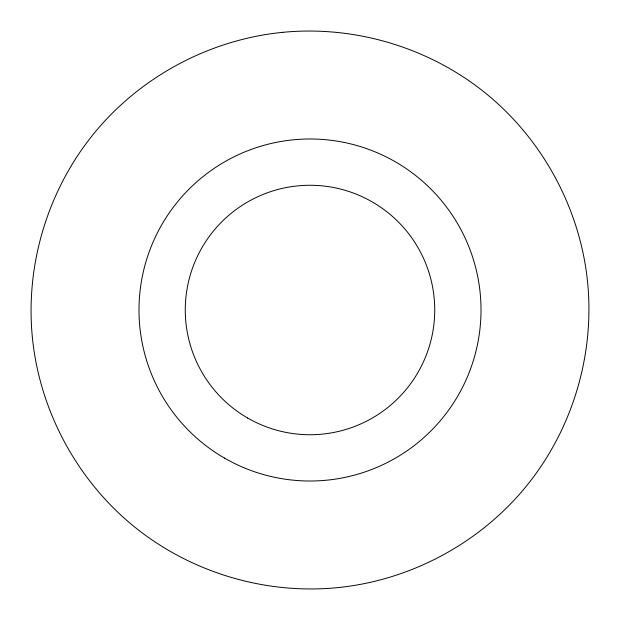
<?xml version="1.0" encoding="UTF-8"?>
<svg xmlns="http://www.w3.org/2000/svg" width="620" height="620" viewBox="0 0 620 620"><rect width="100%" height="100%" fill="white"/><g stroke="black" fill="none" stroke-linecap="round" stroke-linejoin="round"><path stroke-width="0.93" d="M282.658 32.341C209.831 39.541 140.786 76.446 94.341 133.006C47.934 189.588 25.211 264.515 32.364 337.35C39.556 410.177 76.462 479.229 133.013 525.667C189.596 572.082 264.515 594.812 337.342 587.659C410.169 580.46 479.214 543.554 525.659 486.995C572.066 430.412 594.789 355.485 587.636 282.65C580.444 209.824 543.538 140.771 486.987 94.333C430.404 47.918 355.485 25.188 282.658 32.341L282.759 32.341M247.636 418.019A124.728 124.728 0 0 0 434.729 310A124.728 124.728 0 0 0 247.636 201.981A124.728 124.728 0 0 0 247.636 418.019M224.494 458.095A171.012 171.012 0 0 0 481.012 310A171.012 171.012 0 0 0 224.494 161.905A171.012 171.012 0 0 0 224.494 458.095"/></g></svg>
